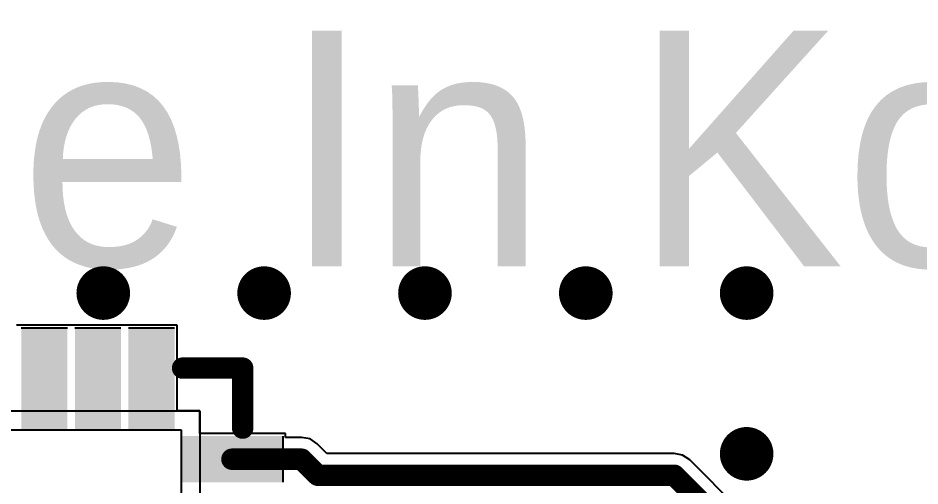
# Model space of a CAD drawing. Header units: millimetres. Extents: x 15 to 122, y 23 to 96.
# Drawn here: x 102.71 to 111.12, y 58.2 to 62.57 of the extents above; entities that cross this region are included whole.
import ezdxf

# ---------------------------------------------------------------- set-up
doc = ezdxf.new("R2010")
doc.units = ezdxf.units.MM
for name, color, linetype in [('BottomLayer', 5, 'Continuous'), ('TopLayer', 1, 'Continuous'), ('TopOverlay', 2, 'Continuous'), ('TopPaste', 8, 'Continuous'), ('TopSolder', 216, 'Continuous'), ('Upper Modules', 80, 'Continuous')]:
    doc.layers.add(name, color=color, linetype=linetype)
doc.styles.get("Standard").update_dxf_attribs({"font": 'ARExthalf2.shx', "width": 0.1})

msp = doc.modelspace()

# ---------------------------------------------------------------- linework, layer by layer
at = {"layer": 'BottomLayer', "const_width": 0.2499995}
for points in [[(103.37496978, 59.9999816, 1), (103.62496674, 59.9999816, 1)], [(104.87496932, 59.9999816, 1), (105.12496628, 59.9999816, 1)], [(106.37496886, 59.9999816, 1), (106.62496582, 59.9999816, 1)], [(107.8749684, 59.9999816, 1), (108.12496536, 59.9999816, 1)], [(109.37496794, 59.9999816, 1), (109.6249649, 59.9999816, 1)], [(109.37496794, 58.49998205999999, 1), (109.6249649, 58.49998205999999, 1)]]:
    msp.add_lwpolyline(points, format="xyb", close=True, dxfattribs=at)
at = {"layer": 'TopLayer'}
for p, q in [((102.71000794, 59.70000252), (102.68999782, 59.70000252)), ((102.7100054, 59.69999744), (102.71000794, 59.70000252)), ((103.18999682, 59.69999744), (102.7100054, 59.69999744)), ((102.7100054, 59.69999744), (102.7100054, 59.69999744)), ((102.7100054, 59.69999744), (102.7100054, 59.69999744)), ((103.21000694, 59.70000252), (103.18999682, 59.70000252)), ((103.18999682, 59.70000252), (103.18999682, 59.69999744)), ((103.2100044, 59.69999744), (103.21000694, 59.70000252)), ((103.68999582, 59.69999744), (103.2100044, 59.69999744)), ((103.2100044, 59.69999744), (103.2100044, 59.69999744)), ((103.2100044, 59.69999744), (103.2100044, 59.69999744)), ((103.71000848, 59.70000252), (103.68999582, 59.70000252)), ((103.68999582, 59.70000252), (103.68999582, 59.69999744)), ((103.71000594, 59.69999744), (103.71000848, 59.70000252)), ((104.19000244, 59.69999744), (103.71000594, 59.69999744)), ((103.71000594, 59.69999744), (103.71000594, 59.69999744)), ((103.71000594, 59.69999744), (103.71000594, 59.69999744)), ((104.19000244, 58.90000157999999), (104.19000244, 59.69999744)), ((97.00000157999999, 58.90000157999999), (104.40000202, 58.90000157999999)), ((104.40000202, 58.90000157999999), (104.19000244, 58.90000157999999)), ((104.40000202, 58.90000157999999), (104.40000202, 51.50000113999999)), ((104.40000202, 58.68999946), (104.40000202, 58.90000157999999)), ((105.20000042, 58.68999946), (104.40000202, 58.68999946)), ((105.20000042, 58.65391368), (105.20000042, 58.68999946)), ((105.3500052, 58.65391368), (105.20000042, 58.65391368)), ((105.42804162, 58.63839174), (105.3500052, 58.65391368)), ((105.49419846, 58.59418812), (105.42804162, 58.63839174)), ((105.58446498, 58.50391905999999), (105.49419846, 58.59418812)), ((108.82500206, 58.50391905999999), (105.58446498, 58.50391905999999)), ((108.90303848, 58.48839711999999), (108.82500206, 58.50391905999999)), ((108.96919532, 58.4441935), (108.90303848, 58.48839711999999)), ((110.79418532, 56.61920095999999), (108.96919532, 58.4441935))]:
    msp.add_line(p, q, dxfattribs=at)
for points, const_width in [([(103.37496978, 59.9999816, 1), (103.62496674, 59.9999816, 1)], 0.2499995), ([(104.87496932, 59.9999816, 1), (105.12496628, 59.9999816, 1)], 0.2499995), ([(106.37496886, 59.9999816, 1), (106.62496582, 59.9999816, 1)], 0.2499995), ([(107.8749684, 59.9999816, 1), (108.12496536, 59.9999816, 1)], 0.2499995), ([(109.37496794, 59.9999816, 1), (109.6249649, 59.9999816, 1)], 0.2499995), ([(109.37496794, 58.49998205999999, 1), (109.6249649, 58.49998205999999, 1)], 0.2499995), ([(104.65001676, 58.44999486, 1), (104.75001656, 58.44999486, 1)], 0.0999998), ([(105.3000053, 58.44999486, 1), (105.4000051, 58.44999486, 1)], 0.0999998), ([(105.3000053, 58.44999486, 1), (105.4000051, 58.44999486, 1)], 0.0999998), ([(105.44999992, 58.30000024, 1), (105.54999972, 58.30000024, 1)], 0.0999998), ([(105.44999992, 58.30000024, 1), (105.54999972, 58.30000024, 1)], 0.0999998), ([(108.77500216, 58.30000024, 1), (108.87500196, 58.30000024, 1)], 0.0999998), ([(108.77500216, 58.30000024, 1), (108.87500196, 58.30000024, 1)], 0.0999998)]:
    msp.add_lwpolyline(points, format="xyb", close=True, dxfattribs=dict(at, const_width=const_width))
at = {"layer": 'TopLayer', "const_width": 0.1999996}
for points in [[(104.70001666, 58.44999486), (105.3500052, 58.44999486)], [(105.3500052, 58.44999486), (105.49999982, 58.30000024)], [(105.49999982, 58.30000024), (108.82500206, 58.30000024)], [(108.82500206, 58.30000024), (110.64999968, 56.47500262)]]:
    msp.add_lwpolyline(points, dxfattribs=at)
at = {"layer": 'TopLayer'}
for points in [[(103.0900021, 59.59999764), (102.81000266, 59.59999764), (103.0900021, 58.79999924), (102.81000266, 58.79999924)], [(103.5900011, 59.59999764), (103.31000166, 59.59999764), (103.5900011, 58.79999924), (103.31000166, 58.79999924)], [(104.09000264, 59.59999764), (103.8100032, 59.59999764), (104.09000264, 58.79999924), (103.8100032, 58.79999924)], [(105.10000062, 58.31000022), (105.10000062, 58.58999966), (104.30000222, 58.31000022), (104.30000222, 58.58999966)]]:
    msp.add_solid(points, dxfattribs=at)
at = {"layer": 'TopOverlay', "const_width": 0.1999996}
for points in [[(104.24000234, 59.30000078), (104.80000376, 59.30000078)], [(104.80000376, 58.73999936), (104.80000376, 59.30000078)]]:
    msp.add_lwpolyline(points, dxfattribs=at)
at = {"layer": 'TopOverlay', "const_width": 0.0999998}
for points in [[(104.19000244, 59.30000078, 1), (104.29000224, 59.30000078, 1)], [(104.75000386, 59.30000078, 1), (104.85000366, 59.30000078, 1)], [(104.75000386, 59.30000078, 1), (104.85000366, 59.30000078, 1)], [(104.75000386, 58.73999936, 1), (104.85000366, 58.73999936, 1)]]:
    msp.add_lwpolyline(points, format="xyb", close=True, dxfattribs=at)
at = {"layer": 'TopPaste'}
for points in [[(103.0900021, 59.59999764), (102.81000266, 59.59999764), (103.0900021, 58.79999924), (102.81000266, 58.79999924)], [(103.0900021, 59.59999764), (102.81000266, 59.59999764), (103.0900021, 58.79999924), (102.81000266, 58.79999924)], [(103.5900011, 59.59999764), (103.31000166, 59.59999764), (103.5900011, 58.79999924), (103.31000166, 58.79999924)], [(103.5900011, 59.59999764), (103.31000166, 59.59999764), (103.5900011, 58.79999924), (103.31000166, 58.79999924)], [(104.09000264, 59.59999764), (103.8100032, 59.59999764), (104.09000264, 58.79999924), (103.8100032, 58.79999924)], [(104.09000264, 59.59999764), (103.8100032, 59.59999764), (104.09000264, 58.79999924), (103.8100032, 58.79999924)], [(105.10000062, 58.31000022), (105.10000062, 58.58999966), (104.30000222, 58.31000022), (104.30000222, 58.58999966)], [(105.10000062, 58.31000022), (105.10000062, 58.58999966), (104.30000222, 58.31000022), (104.30000222, 58.58999966)]]:
    msp.add_solid(points, dxfattribs=at)
at = {"layer": 'TopSolder'}
for points in [[(103.16500322, 59.67499875999999), (102.73500154, 59.67499875999999), (103.16500322, 58.72499812), (102.73500154, 58.72499812)], [(103.16500322, 59.67499875999999), (102.73500154, 59.67499875999999), (103.16500322, 58.72499812), (102.73500154, 58.72499812)], [(103.66500222, 59.67499875999999), (103.23500054, 59.67499875999999), (103.66500222, 58.72499812), (103.23500054, 58.72499812)], [(103.66500222, 59.67499875999999), (103.23500054, 59.67499875999999), (103.66500222, 58.72499812), (103.23500054, 58.72499812)], [(104.16500376, 59.67499875999999), (103.73500208, 59.67499875999999), (104.16500376, 58.72499812), (103.73500208, 58.72499812)], [(104.16500376, 59.67499875999999), (103.73500208, 59.67499875999999), (104.16500376, 58.72499812), (103.73500208, 58.72499812)], [(105.17500174, 58.2349991), (105.17500174, 58.66500078), (104.2250011, 58.2349991), (104.2250011, 58.66500078)], [(105.17500174, 58.2349991), (105.17500174, 58.66500078), (104.2250011, 58.2349991), (104.2250011, 58.66500078)]]:
    msp.add_solid(points, dxfattribs=at)
at = {"layer": 'Upper Modules'}
for p, q in [((102.73500154, 59.67499875999999), (103.16500322, 59.67499875999999)), ((103.23500054, 59.67499875999999), (103.66500222, 59.67499875999999)), ((103.73500208, 59.67499875999999), (104.16500376, 59.67499875999999)), ((97.17500249999999, 58.72499812), (104.2250011, 58.72499812)), ((104.2250011, 58.72499812), (104.2250011, 51.67499952)), ((105.17500174, 58.66500078), (105.17500174, 58.2349991))]:
    msp.add_line(p, q, dxfattribs=at)

# ---------------------------------------------------------------- texts
at = {"layer": 'TopOverlay'}
msp.add_text('Made In Korea', height=2.20000068, dxfattribs=at).set_placement((97.00000157999999, 60.25000142))

doc.saveas('drawing.dxf')
